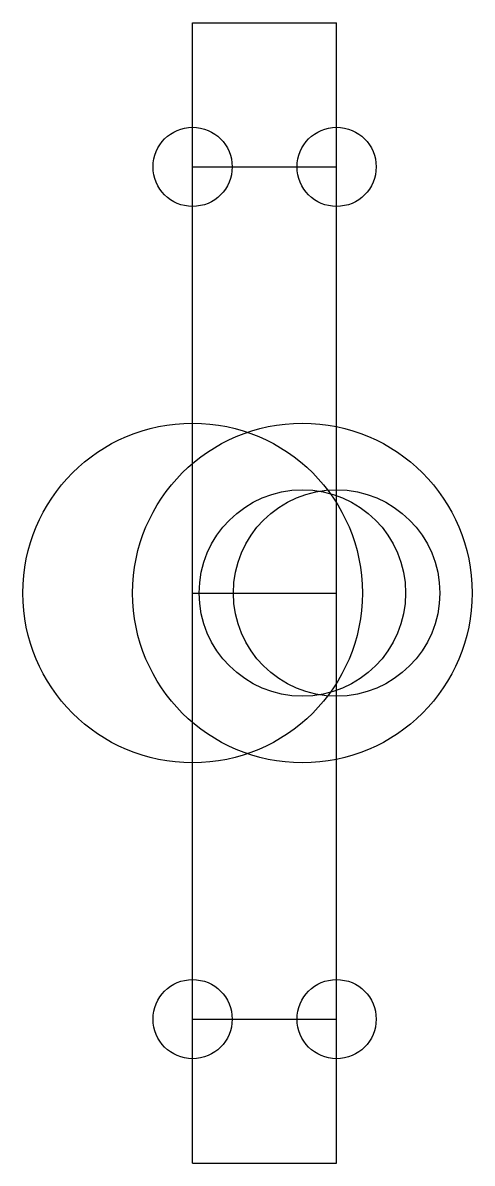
# Model space of a CAD drawing. Header units: millimetres. Extents: x -14.2 to 23.3, y 0 to 95.
import ezdxf

# ---------------------------------------------------------------- set-up
doc = ezdxf.new("R2010")
doc.units = ezdxf.units.MM
doc.layers.add('Part', color=7, linetype='CONTINUOUS')

msp = doc.modelspace()

# ---------------------------------------------------------------- linework, layer by layer
at = {"layer": 'Part'}
for p, q in [((0, 0, 105), (0, 95, 105)), ((0, 0), (0, 95)), ((0, 95), (0, 95, 105)), ((0, 0, 105), (0, 95, 105)), ((0, 95, 105), (12, 95, 105)), ((0, 0), (0, 95)), ((0, 95), (12, 95)), ((0, 95), (12, 95)), ((0, 95, 105), (12, 95, 105)), ((0, 95), (0, 95, 105)), ((12, 0, 105), (12, 95, 105)), ((12, 0), (12, 95)), ((12, 95), (12, 95, 105)), ((12, 0, 105), (12, 95, 105)), ((12, 0), (12, 95)), ((12, 95), (12, 95, 105)), ((0, 83, 18.3), (12, 83, 18.3)), ((0, 83, 18.3), (12, 83, 18.3)), ((0, 83, 93.3), (12, 83, 93.3)), ((0, 83, 93.3), (12, 83, 93.3)), ((0, 47.5, 66.65), (9.15, 47.5, 66.65)), ((0, 47.5, 66.65), (9.15, 47.5, 66.65)), ((9.15, 47.5, 61.1), (12, 47.5, 61.1)), ((9.15, 47.5, 61.1), (12, 47.5, 61.1)), ((0, 12, 18.3), (12, 12, 18.3)), ((0, 12, 18.3), (12, 12, 18.3)), ((0, 12, 93.3), (12, 12, 93.3)), ((0, 12, 93.3), (12, 12, 93.3)), ((0, 0), (0, 0, 105)), ((0, 0), (12, 0)), ((0, 0, 105), (12, 0, 105)), ((0, 0), (0, 0, 105)), ((0, 0, 105), (12, 0, 105)), ((0, 0), (12, 0)), ((12, 0), (12, 0, 105)), ((12, 0), (12, 0, 105))]:
    msp.add_line(p, q, dxfattribs=at)
for centre, radius in [((0, 83, 15), 3.3), ((0, 83, 90), 3.3), ((0, 83, 15), 3.3), ((0, 83, 90), 3.3), ((12, 83, 15), 3.3), ((12, 83, 90), 3.3), ((12, 83, 15), 3.3), ((12, 83, 90), 3.3), ((0, 47.5, 52.5), 14.15), ((0, 47.5, 52.5), 14.15), ((9.15, 47.5, 52.5), 14.15), ((9.15, 47.5, 52.5), 14.15), ((9.15, 47.5, 52.5), 8.6), ((9.15, 47.5, 52.5), 8.6), ((12, 47.5, 52.5), 8.6), ((12, 47.5, 52.5), 8.6), ((0, 12, 15), 3.3), ((0, 12, 90), 3.3), ((0, 12, 15), 3.3), ((0, 12, 90), 3.3), ((12, 12, 15), 3.3), ((12, 12, 90), 3.3), ((12, 12, 15), 3.3), ((12, 12, 90), 3.3)]:
    msp.add_circle(centre, radius, dxfattribs=at)

doc.saveas('drawing.dxf')
